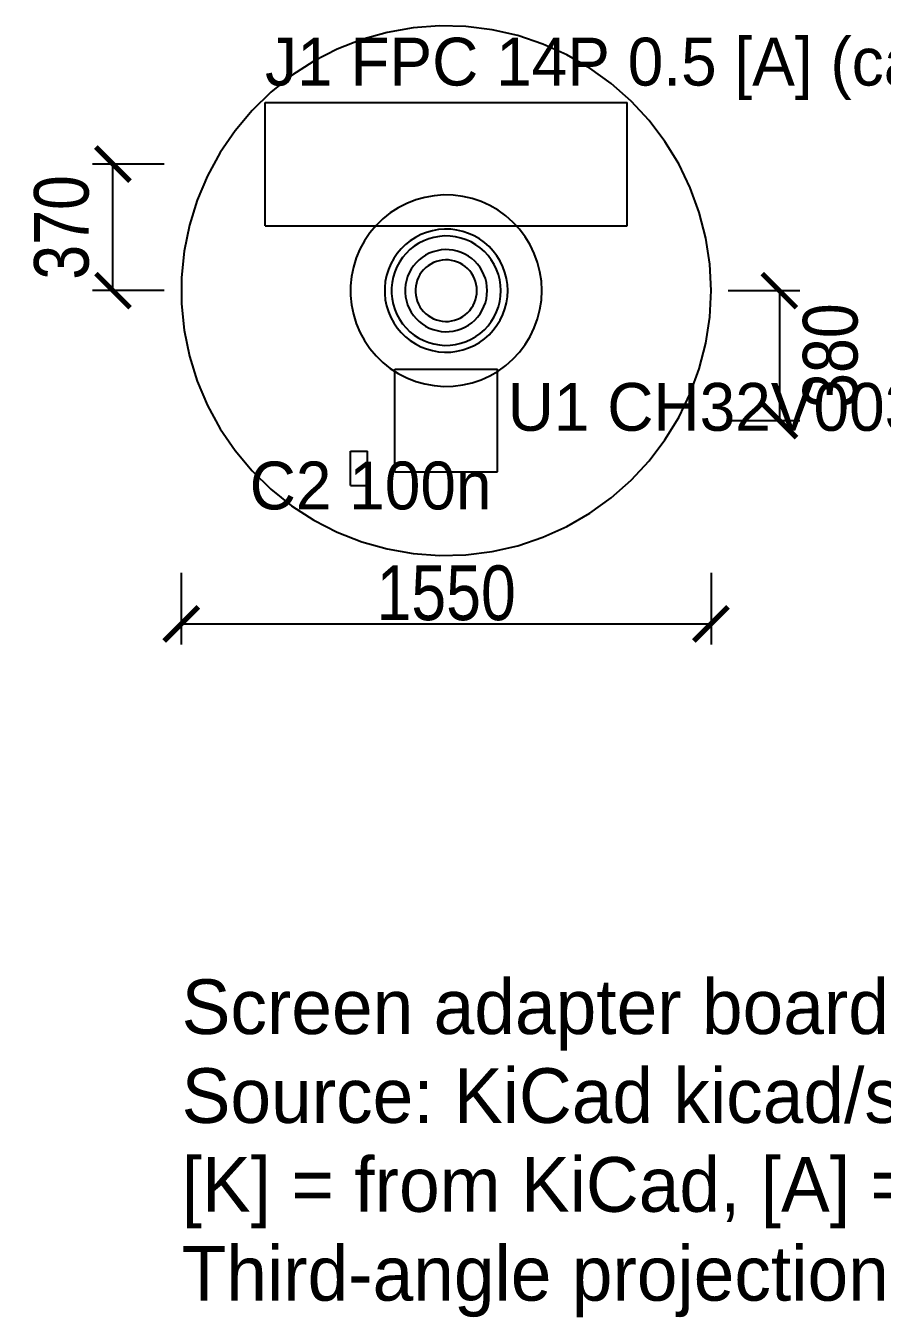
# Model space of a CAD drawing. Header units: millimetres. Extents: x -12 to 151, y -30 to 33.
# Drawn here: x -12.3 to 12.76, y -30.03 to 7.75 of the extents above; entities that cross this region are included whole.
import ezdxf

# ---------------------------------------------------------------- set-up
doc = ezdxf.new("R2010")
doc.units = ezdxf.units.MM
doc.linetypes.add('DASHED', pattern=[1.524, 1.27, -0.254])
for name, color, linetype in [('DIMS', 3, 'CONTINUOUS'), ('HIDDEN', 8, 'DASHED'), ('TEXT', 7, 'CONTINUOUS'), ('VISIBLE', 7, 'CONTINUOUS')]:
    doc.layers.add(name, color=color, linetype=linetype)
doc.styles.add('OpenSansCondensed-Light', font='OpenSansCondensed-Light.ttf')
doc.dimstyles.new('EZDXF', dxfattribs={"dimtxt": 0.25, "dimasz": 0.175, "dimexe": 0.375, "dimexo": 0.125, "dimgap": 0.1, "dimtad": 1, "dimlfac": 100, "dimzin": 12, "dimdsep": 46, "dimtxsty": 'OpenSansCondensed-Light', "dimblk": 'ARCHTICK', "dimcen": 2.5, "dimazin": 3, "dimtfac": 0.5, "dimtmove": 2, "dimatfit": 3})

# ---------------------------------------------------------------- blocks, each defined once
blk = doc.blocks.new('_ARCHTICK')
at = {"color": 0, "linetype": 'BYBLOCK', "const_width": 0.15}
blk.add_lwpolyline([(-0.5, -0.5), (0.5, 0.5)], dxfattribs=at)

msp = doc.modelspace()

# ---------------------------------------------------------------- linework, layer by layer
at = {"layer": 'HIDDEN'}
for points in [[(7.75, 0), (7.71149, 0.77165), (7.59634, 1.53563), (7.40569, 2.28435), (7.14144, 3.01037), (6.80622, 3.70647), (6.40335, 4.36573), (5.93684, 4.9816), (5.41134, 5.54797), (4.83205, 6.05919), (4.20473, 6.5102), (3.53563, 6.89651), (2.83139, 7.21427), (2.09901, 7.46034), (1.34577, 7.63226), (0.57916, 7.72833), (-0.19321, 7.74759), (-0.96366, 7.68985), (-1.72454, 7.55569), (-2.46827, 7.34644), (-3.18748, 7.06417), (-3.875, 6.7117), (-4.52401, 6.29252), (-5.12807, 5.8108), (-5.68115, 5.27134), (-6.17778, 4.67948), (-6.613, 4.04112), (-6.98251, 3.3626), (-7.28262, 2.65066), (-7.51035, 1.91237), (-7.66344, 1.15508), (-7.74037, 0.38631), (-7.74037, -0.38631), (-7.66344, -1.15508), (-7.51035, -1.91237), (-7.28262, -2.65066), (-6.98251, -3.3626), (-6.613, -4.04112), (-6.17778, -4.67948), (-5.68115, -5.27134), (-5.12807, -5.8108), (-4.52401, -6.29252), (-3.875, -6.7117), (-3.18748, -7.06417), (-2.46827, -7.34644), (-1.72454, -7.55569), (-0.96366, -7.68985), (-0.19321, -7.74759), (0.57916, -7.72833), (1.34577, -7.63226), (2.09901, -7.46034), (2.83139, -7.21427), (3.53563, -6.89651), (4.20473, -6.5102), (4.83205, -6.05919), (5.41134, -5.54797), (5.93684, -4.9816), (6.40335, -4.36573), (6.80622, -3.70647), (7.14144, -3.01037), (7.40569, -2.28435), (7.59634, -1.53563), (7.71149, -0.77165), (7.75, 0)], [(-5.3, 1.9), (-5.3, 5.5)], [(-5.3, 5.5), (5.3, 5.5)], [(5.3, 1.9), (5.3, 5.5)], [(2.8, 0), (2.78609, 0.27879), (2.74448, 0.55481), (2.6756, 0.82531), (2.58013, 1.08762), (2.45902, 1.33911), (2.31347, 1.5773), (2.14492, 1.79981), (1.95506, 2.00443), (1.74577, 2.18913), (1.51913, 2.35207), (1.27739, 2.49164), (1.02295, 2.60645), (0.75835, 2.69535), (0.48621, 2.75746), (0.20924, 2.79217), (-0.06981, 2.79913), (-0.34816, 2.77827), (-0.62306, 2.7298), (-0.89176, 2.6542), (-1.1516, 2.55222), (-1.4, 2.42487), (-1.63448, 2.27343), (-1.85272, 2.09939), (-2.05255, 1.90448), (-2.23197, 1.69065), (-2.38921, 1.46002), (-2.52271, 1.21487), (-2.63114, 0.95766), (-2.71342, 0.69092), (-2.76873, 0.41732), (-2.79652, 0.13957), (-2.79652, -0.13957), (-2.76873, -0.41732), (-2.71342, -0.69092), (-2.63114, -0.95766), (-2.52271, -1.21487), (-2.38921, -1.46002), (-2.23197, -1.69065), (-2.05255, -1.90448), (-1.85272, -2.09939), (-1.63448, -2.27343), (-1.4, -2.42487), (-1.1516, -2.55222), (-0.89176, -2.6542), (-0.62306, -2.7298), (-0.34816, -2.77827), (-0.06981, -2.79913), (0.20924, -2.79217), (0.48621, -2.75746), (0.75835, -2.69535), (1.02295, -2.60645), (1.27739, -2.49164), (1.51913, -2.35207), (1.74577, -2.18913), (1.95506, -2.00443), (2.14492, -1.79981), (2.31347, -1.5773), (2.45902, -1.33911), (2.58013, -1.08762), (2.6756, -0.82531), (2.74448, -0.55481), (2.78609, -0.27879), (2.8, 0)], [(2.8, 0), (2.78609, 0.27879), (2.74448, 0.55481), (2.6756, 0.82531), (2.58013, 1.08762), (2.45902, 1.33911), (2.31347, 1.5773), (2.14492, 1.79981), (1.95506, 2.00443), (1.74577, 2.18913), (1.51913, 2.35207), (1.27739, 2.49164), (1.02295, 2.60645), (0.75835, 2.69535), (0.48621, 2.75746), (0.20924, 2.79217), (-0.06981, 2.79913), (-0.34816, 2.77827), (-0.62306, 2.7298), (-0.89176, 2.6542), (-1.1516, 2.55222), (-1.4, 2.42487), (-1.63448, 2.27343), (-1.85272, 2.09939), (-2.05255, 1.90448), (-2.23197, 1.69065), (-2.38921, 1.46002), (-2.52271, 1.21487), (-2.63114, 0.95766), (-2.71342, 0.69092), (-2.76873, 0.41732), (-2.79652, 0.13957), (-2.79652, -0.13957), (-2.76873, -0.41732), (-2.71342, -0.69092), (-2.63114, -0.95766), (-2.52271, -1.21487), (-2.38921, -1.46002), (-2.23197, -1.69065), (-2.05255, -1.90448), (-1.85272, -2.09939), (-1.63448, -2.27343), (-1.4, -2.42487), (-1.1516, -2.55222), (-0.89176, -2.6542), (-0.62306, -2.7298), (-0.34816, -2.77827), (-0.06981, -2.79913), (0.20924, -2.79217), (0.48621, -2.75746), (0.75835, -2.69535), (1.02295, -2.60645), (1.27739, -2.49164), (1.51913, -2.35207), (1.74577, -2.18913), (1.95506, -2.00443), (2.14492, -1.79981), (2.31347, -1.5773), (2.45902, -1.33911), (2.58013, -1.08762), (2.6756, -0.82531), (2.74448, -0.55481), (2.78609, -0.27879), (2.8, 0)], [(-5.3, 1.9), (5.3, 1.9)], [(1.8, 0), (1.79106, 0.17922), (1.76431, 0.35666), (1.72003, 0.53056), (1.65866, 0.69918), (1.5808, 0.86086), (1.48723, 1.01398), (1.37888, 1.15702), (1.25683, 1.28856), (1.12228, 1.4073), (0.97658, 1.51205), (0.82118, 1.60177), (0.65761, 1.67557), (0.48751, 1.73272), (0.31257, 1.77265), (0.13451, 1.79497), (-0.04488, 1.79944), (-0.22382, 1.78603), (-0.40054, 1.75487), (-0.57328, 1.70627), (-0.74032, 1.64071), (-0.9, 1.55885), (-1.05074, 1.46149), (-1.19103, 1.34961), (-1.31949, 1.22431), (-1.43484, 1.08685), (-1.53592, 0.93858), (-1.62174, 0.78099), (-1.69145, 0.61564), (-1.74434, 0.44416), (-1.7799, 0.26828), (-1.79776, 0.08972), (-1.79776, -0.08972), (-1.7799, -0.26828), (-1.74434, -0.44416), (-1.69145, -0.61564), (-1.62174, -0.78099), (-1.53592, -0.93858), (-1.43484, -1.08685), (-1.31949, -1.22431), (-1.19103, -1.34961), (-1.05074, -1.46149), (-0.9, -1.55885), (-0.74032, -1.64071), (-0.57328, -1.70627), (-0.40054, -1.75487), (-0.22382, -1.78603), (-0.04488, -1.79944), (0.13451, -1.79497), (0.31257, -1.77265), (0.48751, -1.73272), (0.65761, -1.67557), (0.82118, -1.60177), (0.97658, -1.51205), (1.12228, -1.4073), (1.25683, -1.28856), (1.37888, -1.15702), (1.48723, -1.01398), (1.5808, -0.86086), (1.65866, -0.69918), (1.72003, -0.53056), (1.76431, -0.35666), (1.79106, -0.17922), (1.8, 0)], [(1.6, 0), (1.59205, 0.15931), (1.56828, 0.31703), (1.52892, 0.47161), (1.47436, 0.6215), (1.40515, 0.76521), (1.32198, 0.90131), (1.22567, 1.02846), (1.11718, 1.14539), (0.99758, 1.25093), (0.86807, 1.34404), (0.72994, 1.42379), (0.58455, 1.4894), (0.43334, 1.5402), (0.27784, 1.57569), (0.11957, 1.59553), (-0.03989, 1.5995), (-0.19895, 1.58758), (-0.35603, 1.55988), (-0.50958, 1.51668), (-0.65806, 1.45841), (-0.8, 1.38564), (-0.93399, 1.2991), (-1.0587, 1.19965), (-1.17288, 1.08828), (-1.27541, 0.96609), (-1.36527, 0.8343), (-1.44155, 0.69421), (-1.50351, 0.54723), (-1.55052, 0.39481), (-1.58213, 0.23847), (-1.59801, 0.07975), (-1.59801, -0.07975), (-1.58213, -0.23847), (-1.55052, -0.39481), (-1.50351, -0.54723), (-1.44155, -0.69421), (-1.36527, -0.8343), (-1.27541, -0.96609), (-1.17288, -1.08828), (-1.0587, -1.19965), (-0.93399, -1.2991), (-0.8, -1.38564), (-0.65806, -1.45841), (-0.50958, -1.51668), (-0.35603, -1.55988), (-0.19895, -1.58758), (-0.03989, -1.5995), (0.11957, -1.59553), (0.27784, -1.57569), (0.43334, -1.5402), (0.58455, -1.4894), (0.72994, -1.42379), (0.86807, -1.34404), (0.99758, -1.25093), (1.11718, -1.14539), (1.22567, -1.02846), (1.32198, -0.90131), (1.40515, -0.76521), (1.47436, -0.6215), (1.52892, -0.47161), (1.56828, -0.31703), (1.59205, -0.15931), (1.6, 0)], [(1.6, 0), (1.59205, 0.15931), (1.56828, 0.31703), (1.52892, 0.47161), (1.47436, 0.6215), (1.40515, 0.76521), (1.32198, 0.90131), (1.22567, 1.02846), (1.11718, 1.14539), (0.99758, 1.25093), (0.86807, 1.34404), (0.72994, 1.42379), (0.58455, 1.4894), (0.43334, 1.5402), (0.27784, 1.57569), (0.11957, 1.59553), (-0.03989, 1.5995), (-0.19895, 1.58758), (-0.35603, 1.55988), (-0.50958, 1.51668), (-0.65806, 1.45841), (-0.8, 1.38564), (-0.93399, 1.2991), (-1.0587, 1.19965), (-1.17288, 1.08828), (-1.27541, 0.96609), (-1.36527, 0.8343), (-1.44155, 0.69421), (-1.50351, 0.54723), (-1.55052, 0.39481), (-1.58213, 0.23847), (-1.59801, 0.07975), (-1.59801, -0.07975), (-1.58213, -0.23847), (-1.55052, -0.39481), (-1.50351, -0.54723), (-1.44155, -0.69421), (-1.36527, -0.8343), (-1.27541, -0.96609), (-1.17288, -1.08828), (-1.0587, -1.19965), (-0.93399, -1.2991), (-0.8, -1.38564), (-0.65806, -1.45841), (-0.50958, -1.51668), (-0.35603, -1.55988), (-0.19895, -1.58758), (-0.03989, -1.5995), (0.11957, -1.59553), (0.27784, -1.57569), (0.43334, -1.5402), (0.58455, -1.4894), (0.72994, -1.42379), (0.86807, -1.34404), (0.99758, -1.25093), (1.11718, -1.14539), (1.22567, -1.02846), (1.32198, -0.90131), (1.40515, -0.76521), (1.47436, -0.6215), (1.52892, -0.47161), (1.56828, -0.31703), (1.59205, -0.15931), (1.6, 0)], [(1.2, 0), (1.19404, 0.11948), (1.17621, 0.23778), (1.14669, 0.35371), (1.10577, 0.46612), (1.05387, 0.5739), (0.99149, 0.67598), (0.91925, 0.77135), (0.83788, 0.85904), (0.74819, 0.9382), (0.65106, 1.00803), (0.54745, 1.06785), (0.43841, 1.11705), (0.32501, 1.15515), (0.20838, 1.18177), (0.08968, 1.19664), (-0.02992, 1.19963), (-0.14921, 1.19069), (-0.26703, 1.16991), (-0.38218, 1.13751), (-0.49354, 1.09381), (-0.6, 1.03923), (-0.70049, 0.97433), (-0.79402, 0.89974), (-0.87966, 0.81621), (-0.95656, 0.72457), (-1.02395, 0.62572), (-1.08116, 0.52066), (-1.12763, 0.41042), (-1.16289, 0.29611), (-1.1866, 0.17885), (-1.19851, 0.05982), (-1.19851, -0.05982), (-1.1866, -0.17885), (-1.16289, -0.29611), (-1.12763, -0.41042), (-1.08116, -0.52066), (-1.02395, -0.62572), (-0.95656, -0.72457), (-0.87966, -0.81621), (-0.79402, -0.89974), (-0.70049, -0.97433), (-0.6, -1.03923), (-0.49354, -1.09381), (-0.38218, -1.13751), (-0.26703, -1.16991), (-0.14921, -1.19069), (-0.02992, -1.19963), (0.08968, -1.19664), (0.20838, -1.18177), (0.32501, -1.15515), (0.43841, -1.11705), (0.54745, -1.06785), (0.65106, -1.00803), (0.74819, -0.9382), (0.83788, -0.85904), (0.91925, -0.77135), (0.99149, -0.67598), (1.05387, -0.5739), (1.10577, -0.46612), (1.14669, -0.35371), (1.17621, -0.23778), (1.19404, -0.11948), (1.2, 0)], [(0.9, 0), (0.89553, 0.08961), (0.88216, 0.17833), (0.86002, 0.26528), (0.82933, 0.34959), (0.7904, 0.43043), (0.74361, 0.50699), (0.68944, 0.57851), (0.62841, 0.64428), (0.56114, 0.70365), (0.48829, 0.75602), (0.41059, 0.80088), (0.32881, 0.83779), (0.24376, 0.86636), (0.15628, 0.88633), (0.06726, 0.89748), (-0.02244, 0.89972), (-0.11191, 0.89302), (-0.20027, 0.87744), (-0.28664, 0.85313), (-0.37016, 0.82036), (-0.45, 0.77942), (-0.52537, 0.73074), (-0.59552, 0.6748), (-0.65975, 0.61216), (-0.71742, 0.54342), (-0.76796, 0.46929), (-0.81087, 0.3905), (-0.84572, 0.30782), (-0.87217, 0.22208), (-0.88995, 0.13414), (-0.89888, 0.04486), (-0.89888, -0.04486), (-0.88995, -0.13414), (-0.87217, -0.22208), (-0.84572, -0.30782), (-0.81087, -0.3905), (-0.76796, -0.46929), (-0.71742, -0.54342), (-0.65975, -0.61216), (-0.59552, -0.6748), (-0.52537, -0.73074), (-0.45, -0.77942), (-0.37016, -0.82036), (-0.28664, -0.85313), (-0.20027, -0.87744), (-0.11191, -0.89302), (-0.02244, -0.89972), (0.06726, -0.89748), (0.15628, -0.88633), (0.24376, -0.86636), (0.32881, -0.83779), (0.41059, -0.80088), (0.48829, -0.75602), (0.56114, -0.70365), (0.62841, -0.64428), (0.68944, -0.57851), (0.74361, -0.50699), (0.7904, -0.43043), (0.82933, -0.34959), (0.86002, -0.26528), (0.88216, -0.17833), (0.89553, -0.08961), (0.9, 0)], [(-1.5, -5.3), (-1.5, -2.3)], [(-1.5, -2.3), (1.5, -2.3)], [(1.5, -5.3), (1.5, -2.3)], [(-2.8, -5.7), (-2.8, -4.7)], [(-2.8, -4.7), (-2.3, -4.7)], [(-2.3, -5.7), (-2.3, -4.7)], [(-1.5, -5.3), (1.5, -5.3)], [(-2.8, -5.7), (-2.3, -5.7)]]:
    msp.add_lwpolyline(points, dxfattribs=at)
at = {"layer": 'VISIBLE'}
for points in [[(7.75, 0), (7.71149, 0.77165), (7.59634, 1.53563), (7.40569, 2.28435), (7.14144, 3.01037), (6.80622, 3.70647), (6.40335, 4.36573), (5.93684, 4.9816), (5.41134, 5.54797), (4.83205, 6.05919), (4.20473, 6.5102), (3.53563, 6.89651), (2.83139, 7.21427), (2.09901, 7.46034), (1.34577, 7.63226), (0.57916, 7.72833), (-0.19321, 7.74759), (-0.96366, 7.68985), (-1.72454, 7.55569), (-2.46827, 7.34644), (-3.18748, 7.06417), (-3.875, 6.7117), (-4.52401, 6.29252), (-5.12807, 5.8108), (-5.68115, 5.27134), (-6.17778, 4.67948), (-6.613, 4.04112), (-6.98251, 3.3626), (-7.28262, 2.65066), (-7.51035, 1.91237), (-7.66344, 1.15508), (-7.74037, 0.38631), (-7.74037, -0.38631), (-7.66344, -1.15508), (-7.51035, -1.91237), (-7.28262, -2.65066), (-6.98251, -3.3626), (-6.613, -4.04112), (-6.17778, -4.67948), (-5.68115, -5.27134), (-5.12807, -5.8108), (-4.52401, -6.29252), (-3.875, -6.7117), (-3.18748, -7.06417), (-2.46827, -7.34644), (-1.72454, -7.55569), (-0.96366, -7.68985), (-0.19321, -7.74759), (0.57916, -7.72833), (1.34577, -7.63226), (2.09901, -7.46034), (2.83139, -7.21427), (3.53563, -6.89651), (4.20473, -6.5102), (4.83205, -6.05919), (5.41134, -5.54797), (5.93684, -4.9816), (6.40335, -4.36573), (6.80622, -3.70647), (7.14144, -3.01037), (7.40569, -2.28435), (7.59634, -1.53563), (7.71149, -0.77165), (7.75, 0)], [(-5.3, 1.9), (-5.3, 5.5)], [(-5.3, 5.5), (5.3, 5.5)], [(5.3, 1.9), (5.3, 5.5)], [(-5.3, 1.9), (5.3, 1.9)], [(1.8, 0), (1.79106, 0.17922), (1.76431, 0.35666), (1.72003, 0.53056), (1.65866, 0.69918), (1.5808, 0.86086), (1.48723, 1.01398), (1.37888, 1.15702), (1.25683, 1.28856), (1.12228, 1.4073), (0.97658, 1.51205), (0.82118, 1.60177), (0.65761, 1.67557), (0.48751, 1.73272), (0.31257, 1.77265), (0.13451, 1.79497), (-0.04488, 1.79944), (-0.22382, 1.78603), (-0.40054, 1.75487), (-0.57328, 1.70627), (-0.74032, 1.64071), (-0.9, 1.55885), (-1.05074, 1.46149), (-1.19103, 1.34961), (-1.31949, 1.22431), (-1.43484, 1.08685), (-1.53592, 0.93858), (-1.62174, 0.78099), (-1.69145, 0.61564), (-1.74434, 0.44416), (-1.7799, 0.26828), (-1.79776, 0.08972), (-1.79776, -0.08972), (-1.7799, -0.26828), (-1.74434, -0.44416), (-1.69145, -0.61564), (-1.62174, -0.78099), (-1.53592, -0.93858), (-1.43484, -1.08685), (-1.31949, -1.22431), (-1.19103, -1.34961), (-1.05074, -1.46149), (-0.9, -1.55885), (-0.74032, -1.64071), (-0.57328, -1.70627), (-0.40054, -1.75487), (-0.22382, -1.78603), (-0.04488, -1.79944), (0.13451, -1.79497), (0.31257, -1.77265), (0.48751, -1.73272), (0.65761, -1.67557), (0.82118, -1.60177), (0.97658, -1.51205), (1.12228, -1.4073), (1.25683, -1.28856), (1.37888, -1.15702), (1.48723, -1.01398), (1.5808, -0.86086), (1.65866, -0.69918), (1.72003, -0.53056), (1.76431, -0.35666), (1.79106, -0.17922), (1.8, 0)], [(1.2, 0), (1.19404, 0.11948), (1.17621, 0.23778), (1.14669, 0.35371), (1.10577, 0.46612), (1.05387, 0.5739), (0.99149, 0.67598), (0.91925, 0.77135), (0.83788, 0.85904), (0.74819, 0.9382), (0.65106, 1.00803), (0.54745, 1.06785), (0.43841, 1.11705), (0.32501, 1.15515), (0.20838, 1.18177), (0.08968, 1.19664), (-0.02992, 1.19963), (-0.14921, 1.19069), (-0.26703, 1.16991), (-0.38218, 1.13751), (-0.49354, 1.09381), (-0.6, 1.03923), (-0.70049, 0.97433), (-0.79402, 0.89974), (-0.87966, 0.81621), (-0.95656, 0.72457), (-1.02395, 0.62572), (-1.08116, 0.52066), (-1.12763, 0.41042), (-1.16289, 0.29611), (-1.1866, 0.17885), (-1.19851, 0.05982), (-1.19851, -0.05982), (-1.1866, -0.17885), (-1.16289, -0.29611), (-1.12763, -0.41042), (-1.08116, -0.52066), (-1.02395, -0.62572), (-0.95656, -0.72457), (-0.87966, -0.81621), (-0.79402, -0.89974), (-0.70049, -0.97433), (-0.6, -1.03923), (-0.49354, -1.09381), (-0.38218, -1.13751), (-0.26703, -1.16991), (-0.14921, -1.19069), (-0.02992, -1.19963), (0.08968, -1.19664), (0.20838, -1.18177), (0.32501, -1.15515), (0.43841, -1.11705), (0.54745, -1.06785), (0.65106, -1.00803), (0.74819, -0.9382), (0.83788, -0.85904), (0.91925, -0.77135), (0.99149, -0.67598), (1.05387, -0.5739), (1.10577, -0.46612), (1.14669, -0.35371), (1.17621, -0.23778), (1.19404, -0.11948), (1.2, 0)], [(0.9, 0), (0.89553, 0.08961), (0.88216, 0.17833), (0.86002, 0.26528), (0.82933, 0.34959), (0.7904, 0.43043), (0.74361, 0.50699), (0.68944, 0.57851), (0.62841, 0.64428), (0.56114, 0.70365), (0.48829, 0.75602), (0.41059, 0.80088), (0.32881, 0.83779), (0.24376, 0.86636), (0.15628, 0.88633), (0.06726, 0.89748), (-0.02244, 0.89972), (-0.11191, 0.89302), (-0.20027, 0.87744), (-0.28664, 0.85313), (-0.37016, 0.82036), (-0.45, 0.77942), (-0.52537, 0.73074), (-0.59552, 0.6748), (-0.65975, 0.61216), (-0.71742, 0.54342), (-0.76796, 0.46929), (-0.81087, 0.3905), (-0.84572, 0.30782), (-0.87217, 0.22208), (-0.88995, 0.13414), (-0.89888, 0.04486), (-0.89888, -0.04486), (-0.88995, -0.13414), (-0.87217, -0.22208), (-0.84572, -0.30782), (-0.81087, -0.3905), (-0.76796, -0.46929), (-0.71742, -0.54342), (-0.65975, -0.61216), (-0.59552, -0.6748), (-0.52537, -0.73074), (-0.45, -0.77942), (-0.37016, -0.82036), (-0.28664, -0.85313), (-0.20027, -0.87744), (-0.11191, -0.89302), (-0.02244, -0.89972), (0.06726, -0.89748), (0.15628, -0.88633), (0.24376, -0.86636), (0.32881, -0.83779), (0.41059, -0.80088), (0.48829, -0.75602), (0.56114, -0.70365), (0.62841, -0.64428), (0.68944, -0.57851), (0.74361, -0.50699), (0.7904, -0.43043), (0.82933, -0.34959), (0.86002, -0.26528), (0.88216, -0.17833), (0.89553, -0.08961), (0.9, 0)], [(-1.5, -5.3), (-1.5, -2.3)], [(-1.5, -2.3), (1.5, -2.3)], [(1.5, -5.3), (1.5, -2.3)], [(-2.8, -5.7), (-2.8, -4.7)], [(-2.8, -4.7), (-2.3, -4.7)], [(-2.3, -5.7), (-2.3, -4.7)], [(-1.5, -5.3), (1.5, -5.3)], [(-2.8, -5.7), (-2.3, -5.7)]]:
    msp.add_lwpolyline(points, dxfattribs=at)

# ---------------------------------------------------------------- texts
at = {"layer": 'TEXT'}
for s, height, p in [('J1 FPC 14P 0.5 [A] (cable entry ↑)', 1.4, (-5.3, 6)), ('U1 CH32V003 QFN-20 [A]', 1.4, (1.8, -4.1)), ('C2 100n', 1.4, (-5.75, -6.4)), ('Screen adapter board — v0.4, 2026-11-01', 1.6, (-7.74037, -21.74759)), ('Source: KiCad kicad/screen-adapter.kicad_pcb (STEP export).', 1.6, (-7.74037, -24.34759)), ('[K] = from KiCad, [A] = assumed.', 1.6, (-7.74037, -26.94759)), ('Third-angle projection · mm · plan view drawn front-up', 1.6, (-7.74037, -29.54759))]:
    msp.add_text(s, height=height, dxfattribs=at).set_placement(p)

# ---------------------------------------------------------------- dimensions: what is measured, and where the dimension line sits
at = {"layer": 'DIMS'}
for base, p1, p2 in [((-9.75, 0), (-7.75, 0), (-7.75, 3.7)), ((9.75, 0), (7.75, 0), (7.75, -3.8))]:
    msp.add_linear_dim(base=base, p1=p1, p2=p2, angle=90, dimstyle='EZDXF', override={"dimtxt": 1.6, "dimasz": 1, "dimexe": 0.6, "dimexo": 0.5, "dimdec": 2}, dxfattribs=at).render()
msp.add_linear_dim(base=(-7.75, -9.75), p1=(-7.75, -7.75), p2=(7.75, -7.75), dimstyle='EZDXF', override={"dimtxt": 1.6, "dimasz": 1, "dimexe": 0.6, "dimexo": 0.5, "dimdec": 2}, dxfattribs=at).render()

doc.saveas('drawing.dxf')
